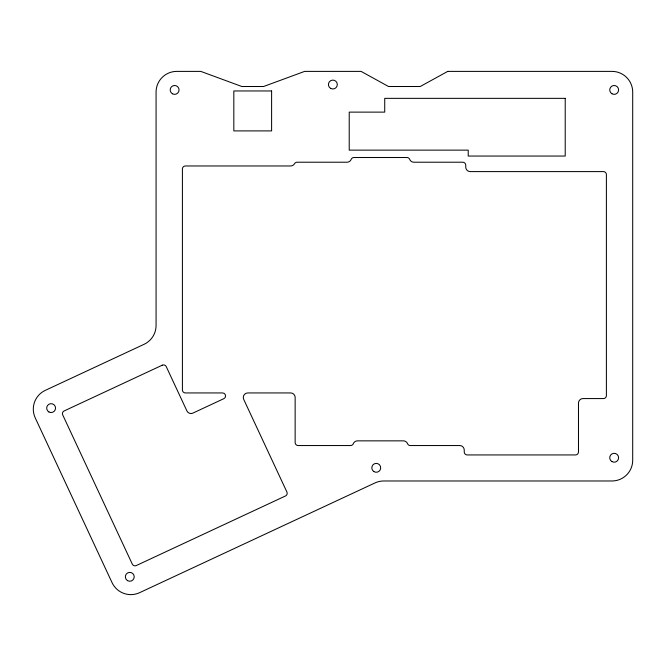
<?xml version="1.0" encoding="UTF-8"?>
<svg xmlns="http://www.w3.org/2000/svg" width="666" height="666" viewBox="0 0 666 666"><rect width="100%" height="100%" fill="white"/><g stroke="black" fill="none" stroke-linecap="round" stroke-linejoin="round"><path stroke-width="1" d="M447.743 71.387L420.213 86.513L388.544 86.513L361.089 71.387L304.653 71.387L263.586 86.513L241.858 86.513L200.782 71.387L176.781 71.387A20.713 20.713 0 0 0 156.069 92.099L156.069 325.516A20.713 20.713 0 0 1 144.114 344.289L45.255 390.384A20.713 20.713 0 0 0 35.24 417.907L112.063 582.658A20.713 20.713 0 0 0 139.585 592.682L375.016 482.917A20.713 20.713 0 0 1 383.766 480.977L611.987 480.977A20.713 20.713 0 0 0 632.7 460.273L632.7 92.099A20.713 20.713 0 0 0 611.987 71.387L447.743 71.387M162.263 365.193L64.177 410.93A3.005 3.005 0 0 0 62.721 414.926L132.284 564.094A3.005 3.005 0 0 0 136.28 565.551L285.448 495.987A3.005 3.005 0 0 0 286.896 491.991L243.698 399.35A4.512 4.512 0 0 1 247.785 392.94L290.634 392.94A4.512 4.512 0 0 1 295.146 397.444L295.146 442.54A3.005 3.005 0 0 0 298.152 445.546L350.557 445.546A3.005 3.005 0 0 0 353.338 443.664A4.512 4.512 0 0 1 357.517 440.85L403.363 440.85A4.512 4.512 0 0 1 407.542 443.664A3.005 3.005 0 0 0 410.331 445.546L459.731 445.546A4.512 4.512 0 0 1 464.244 450.058L464.244 451.931A3.005 3.005 0 0 0 467.249 454.936L575.466 454.936A3.005 3.005 0 0 0 578.479 451.931L578.479 403.08A4.512 4.512 0 0 1 582.983 398.576L603.438 398.576A2.955 2.955 0 0 0 606.393 395.612L606.393 174.567A2.955 2.955 0 0 0 603.438 171.603L470.254 171.603A4.512 4.512 0 0 1 465.742 167.099L465.742 165.218A3.005 3.005 0 0 0 462.737 162.213L413.886 162.213A4.512 4.512 0 0 1 409.707 159.39A3.005 3.005 0 0 0 406.918 157.517L353.971 157.517A3.005 3.005 0 0 0 351.182 159.39A4.512 4.512 0 0 1 347.003 162.213L297.144 162.213A3.005 3.005 0 0 0 294.538 163.711A4.512 4.512 0 0 1 290.634 165.967L185.414 165.967A3.005 3.005 0 0 0 182.409 168.973L182.409 389.926A3.005 3.005 0 0 0 185.414 392.94L222.577 392.94A3.005 3.005 0 0 1 223.851 398.668L192.89 413.103A4.512 4.512 0 0 1 186.905 410.922L166.259 366.65A3.005 3.005 0 0 0 162.263 365.193M271.611 90.959L233.824 90.959L233.824 130.902L271.611 130.902L271.611 90.959M565.218 98.352L384.723 98.352L384.723 112.121L349.217 112.121L349.217 150.133L468.223 150.133L468.223 156.052L565.218 156.052L565.218 98.352M330.652 88.387A4.437 4.437 0 0 0 337.312 84.54A4.437 4.437 0 0 0 330.652 80.694A4.437 4.437 0 0 0 330.652 88.387M172.402 93.764A4.437 4.437 0 0 0 179.062 89.918A4.437 4.437 0 0 0 172.402 86.081A4.437 4.437 0 0 0 172.402 93.764M48.893 411.946A4.437 4.437 0 0 0 55.553 408.1A4.437 4.437 0 0 0 48.893 404.262A4.437 4.437 0 0 0 48.893 411.946M127.564 580.652A4.437 4.437 0 0 0 134.216 576.806A4.437 4.437 0 0 0 127.564 572.96A4.437 4.437 0 0 0 127.564 580.652M373.793 471.52A4.437 4.437 0 0 0 380.686 468.123A4.437 4.437 0 0 0 374.292 463.844A4.437 4.437 0 0 0 373.793 471.52M611.946 461.596A4.437 4.437 0 0 0 618.606 457.75A4.437 4.437 0 0 0 611.946 453.904A4.437 4.437 0 0 0 611.946 461.596M611.946 93.764A4.437 4.437 0 0 0 618.606 89.918A4.437 4.437 0 0 0 611.946 86.081A4.437 4.437 0 0 0 611.946 93.764"/></g></svg>
